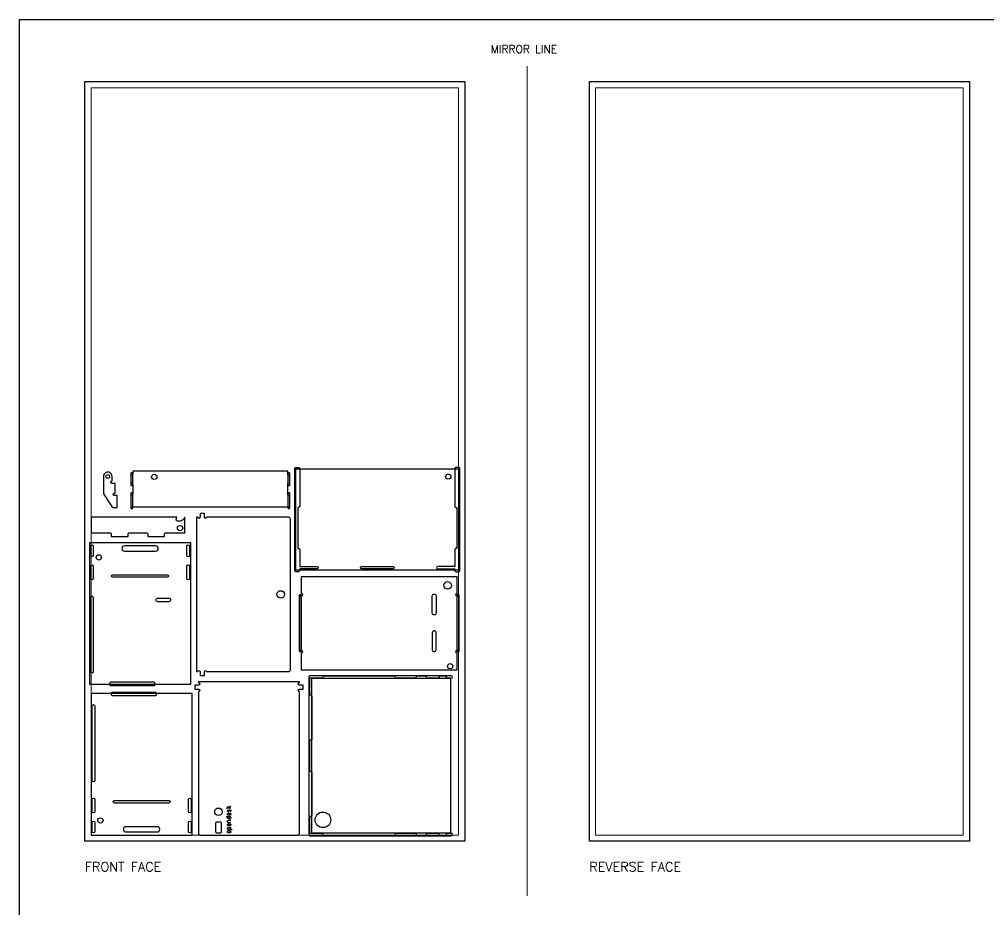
# Model space of a CAD drawing. Header units: millimetres. Extents: x -300 to 5880, y -300 to 4158.
# Drawn here: x 0 to 3112, y 1299 to 4158 of the extents above; entities that cross this region are included whole.
import ezdxf
from ezdxf.enums import TextEntityAlignment as Align

# ---------------------------------------------------------------- set-up
doc = ezdxf.new("R2010")
doc.units = ezdxf.units.MM
doc.layers.add('00-NOPRINT_TEXT', color=7, linetype='Continuous', lineweight=25)
doc.layers.add('00_NOPRINT_TOLERANCE', color=7, linetype='Continuous', lineweight=5)
for name, color, linetype, lineweight, true_color in [('BOARD_$TH-NOMINAL', 3, 'Continuous', 30, 0x00ff00), ('TOP-CUT-INSIDE_12.000MM', 3, 'Continuous', 25, 0x00ff04), ('TOP-CUT-OUTSIDE_12.000MM', 60, 'Continuous', 25, 0xa0ff00), ('TOP-HOLE-12.000MM-DIAM_12.000MM', 5, 'Continuous', 25, 0x000dff), ('TOP-HOLE-16.063MM-DIAM_12.000MM', 5, 'Continuous', 25, 0x000dff), ('TOP-HOLE-17.000MM-DIAM_12.000MM', 5, 'Continuous', 25, 0x000dff), ('TOP-POCKET-INSIDE_4.000MM', 160, 'Continuous', 25, 0x0026ff), ('TOP-POCKET-INSIDE_6.000MM', 6, 'Continuous', 25, 0xff00e0), ('TOP-POCKET-INSIDE_8.000MM', 40, 'Continuous', 25, 0xffac00)]:
    doc.layers.add(name, color=color, linetype=linetype, lineweight=lineweight, true_color=true_color)
doc.layers.add('TOP-POCKET-ONLINE-2MM', color=3, linetype='Continuous')
doc.styles.add('OD-SIMPLEX-25_89', font='simplex.shx')
doc.styles.add('OD-SIMPLEX-30_88', font='simplex.shx')
doc.styles.add('OD-SIMPLEX-30_89', font='simplex.shx')

# ---------------------------------------------------------------- blocks, each defined once
blk = doc.blocks.new('Borders Opendesk_7')
at = {"layer": '00-NOPRINT_TEXT'}
for p, q in [((0, 4158), (5880, 4158)), ((0, 0), (0, 4158))]:
    blk.add_line(p, q, dxfattribs=at)
at = {"layer": '00_NOPRINT_TOLERANCE', "ltscale": 0.379043}
blk.add_line((1630, 1343.2), (1630, 4008), dxfattribs=at)
at = {"layer": '00_NOPRINT_TOLERANCE', "ltscale": 0.379202}
for p, q in [((210, 3958), (1430, 3958)), ((210, 1518), (210, 3958)), ((1430, 3958), (1430, 1518)), ((1830, 3958), (3050, 3958)), ((1830, 1518), (1830, 3958)), ((3050, 3958), (3050, 1518)), ((1430, 1518), (210, 1518)), ((3050, 1518), (1830, 1518))]:
    blk.add_line(p, q, dxfattribs=at)
at = {"layer": '00_NOPRINT_TOLERANCE', "ltscale": 0.380876}
for p, q in [((230, 3938), (1410, 3938)), ((1850, 3938), (3030, 3938)), ((1410, 1538), (230, 1538)), ((3030, 1538), (1850, 1538))]:
    blk.add_line(p, q, dxfattribs=at)
at = {"layer": '00_NOPRINT_TOLERANCE', "ltscale": 0.380023}
for p, q in [((230, 1538), (230, 3938)), ((1410, 3938), (1410, 1538)), ((1850, 1538), (1850, 3938)), ((3030, 3938), (3030, 1538))]:
    blk.add_line(p, q, dxfattribs=at)
at = {"layer": 'BOARD_$TH-NOMINAL'}
for p, q in [((210, 3958), (1430, 3958)), ((210, 1518), (210, 3958)), ((1430, 3958), (1430, 1518)), ((1830, 3958), (3050, 3958)), ((1830, 1518), (1830, 3958)), ((3050, 3958), (3050, 1518)), ((1430, 1518), (210, 1518)), ((3050, 1518), (1830, 1518))]:
    blk.add_line(p, q, dxfattribs=at)
at = {"layer": '00-NOPRINT_TEXT', "style": 'OD-SIMPLEX-25_89'}
blk.add_text('MIRROR LINE', height=25, dxfattribs=at).set_placement((1513.3, 4049.9))
at = {"layer": '00-NOPRINT_TEXT', "color": 7}
for s, style, p in [('FRONT FACE', 'OD-SIMPLEX-30_89', (210, 1451.3)), ('REVERSE FACE', 'OD-SIMPLEX-30_88', (1830, 1451.3))]:
    blk.add_text(s, height=30, dxfattribs=dict(at, style=style)).set_placement(p, align=Align.TOP_LEFT)

msp = doc.modelspace()

# ---------------------------------------------------------------- linework, layer by layer
at = {"layer": 'TOP-CUT-INSIDE_12.000MM'}
for points in [[(437.5, 2467), (337.5, 2467, 1), (337.5, 2450), (437.5, 2450, 1)], [(1337.6, 2251, -1), (1325.6, 2251), (1325.6, 2306, -1), (1337.6, 2306)], [(1337.6, 2133), (1337.6, 2188, 1), (1325.6, 2188), (1325.6, 2133, 1)], [(442.5, 1548, 1), (442.5, 1565), (342.5, 1565, 1), (342.5, 1548)], [(645, 1580), (634, 1580, 0.414214), (630, 1576), (630, 1549, 0.414214), (634, 1545), (645, 1545, 0.414214), (649, 1549), (649, 1576, 0.414214)]]:
    msp.add_lwpolyline(points, format="xyb", close=True, dxfattribs=at)
for centre, radius in [((1375, 2340), 12), ((839, 2311), 12), ((639, 1613), 12), ((974.5, 1587), 25)]:
    msp.add_circle(centre, radius, dxfattribs=at)
at = {"layer": 'TOP-CUT-OUTSIDE_12.000MM'}
for points in [[(888, 2389), (888, 2714), (1410, 2714), (1410, 2389)], [(225, 2477), (225, 2022.5), (550, 2022.5), (550, 2477)], [(555, 1992.5), (230, 1992.5), (230, 1538), (555, 1538)]]:
    msp.add_lwpolyline(points, close=True, dxfattribs=at)
for points in [[(304.7, 2628.4, -0.982426), (304.9, 2636.4), (307.9, 2636.4), (307.9, 2667.6), (297.6, 2667.6, -1), (297.6, 2675.6), (297.6, 2690, 1.000707), (270, 2690.1), (270, 2634.1), (299.4, 2590.4), (313.9, 2590.4), (313.9, 2628.4)], [(358, 2628.5), (358, 2592), (868, 2592), (868, 2628.5), (866, 2628.5, -0.414214), (862, 2632.5), (862, 2665.5, -0.414214), (866, 2669.5), (868, 2669.5), (868, 2692.5), (866, 2692.5, -0.414214), (862, 2696.5), (862, 2707), (364, 2707), (364, 2696.5, -0.414214), (360, 2692.5), (358, 2692.5), (358, 2669.5), (360, 2669.5, -0.414214), (364, 2665.5), (364, 2632.5, -0.414214), (360, 2628.5)], [(412.1, 2505), (412.1, 2497), (466.3, 2497), (466.3, 2505, -0.414214), (470.3, 2509), (531, 2509), (531, 2558.9, -0.444295), (505.1, 2547.7, -0.389346), (503.5, 2551.4), (505.4, 2559), (230, 2559), (230, 2509), (290.7, 2509, -0.414214), (294.7, 2505), (294.7, 2497), (348.9, 2497), (348.9, 2505, -0.414214), (352.9, 2509), (408.1, 2509, -0.414214)], [(601, 2062, 1), (593, 2062), (593, 2050), (581, 2050), (581, 2062, 1), (573, 2062), (570, 2062), (570, 2560), (573, 2560, 1), (581, 2560), (581, 2572), (593, 2572), (593, 2560, 1), (601, 2560), (863, 2560, -0.414214), (869, 2554), (869, 2068, -0.414214), (863, 2062)], [(906, 2131), (900, 2131), (900, 2306), (906, 2306, 1), (906, 2314), (906, 2369), (1404, 2369), (1404, 2314, 1), (1404, 2306), (1410, 2306), (1410, 2131), (1404, 2131, 1), (1404, 2123), (1404, 2068), (906, 2068), (906, 2123, 1)], [(581, 1538), (893, 1538, 0.414214), (899, 1544), (899, 1999.1, -1), (899, 2007.1), (911, 2007.1), (911, 2019.1), (899, 2019.1, -1), (899, 2027.1), (899, 2030), (575, 2030), (575, 2027.1, -1), (575, 2019.1), (563, 2019.1), (563, 2007.1), (575, 2007.1, -1), (575, 1999.1), (575, 1544, 0.414214)], [(1207, 2046), (1207, 2048), (974, 2048), (974, 2046, -0.414214), (970, 2042), (931, 2042), (931, 1988), (935, 1988, -0.414214), (939, 1984), (939, 1847, -0.414214), (935, 1843), (931, 1843), (931, 1743), (935, 1743, -0.414214), (939, 1739), (939, 1602, -0.414214), (935, 1598), (931, 1598), (931, 1544), (970, 1544, -0.414214), (974, 1540), (974, 1538), (1207, 1538), (1207, 1540, -0.414214), (1211, 1544), (1270, 1544, -0.414214), (1274, 1540), (1274, 1538), (1307, 1538), (1307, 1540, -0.414214), (1311, 1544), (1344, 1544, -0.414214), (1348, 1540), (1348, 1538), (1371, 1538), (1371, 1540, -0.414214), (1375, 1544), (1385.5, 1544), (1385.5, 2042), (1375, 2042, -0.414214), (1371, 2046), (1371, 2048), (1348, 2048), (1348, 2046, -0.414214), (1344, 2042), (1311, 2042, -0.414214), (1307, 2046), (1307, 2048), (1274, 2048), (1274, 2046, -0.414214), (1270, 2042), (1211, 2042, -0.414214)]]:
    msp.add_lwpolyline(points, format="xyb", close=True, dxfattribs=at)
at = {"layer": 'TOP-HOLE-12.000MM-DIAM_12.000MM'}
msp.add_circle((283.8, 2690.1), 6, dxfattribs=at)
at = {"layer": 'TOP-HOLE-16.063MM-DIAM_12.000MM'}
msp.add_circle((1383.1, 2080.5), 8.39, dxfattribs=at)
at = {"layer": 'TOP-HOLE-17.000MM-DIAM_12.000MM'}
for centre in [(433, 2688.5), (516, 2524), (255, 2430), (260, 1585)]:
    msp.add_circle(centre, 8.5, dxfattribs=at)
at = {"layer": 'TOP-POCKET-INSIDE_4.000MM'}
for points in [[(362, 2701.5), (360, 2701.5, 0.414214), (358, 2699.5), (358, 2662.5, 0.414214), (360, 2660.5), (362, 2660.5, 0.414214), (364, 2662.5), (364, 2699.5, 0.414214)], [(864, 2701.5, 0.414214), (862, 2699.5), (862, 2662.5, 0.414214), (864, 2660.5), (866, 2660.5, 0.414214), (868, 2662.5), (868, 2699.5, 0.414214), (866, 2701.5)], [(358, 2635.5), (358, 2589, 0.414214), (360, 2587), (362, 2587, 0.414214), (364, 2589), (364, 2635.5, 0.414214), (362, 2637.5), (360, 2637.5, 0.414214)], [(864, 2637.5, 0.414214), (862, 2635.5), (862, 2589, 0.414214), (864, 2587), (866, 2587, 0.414214), (868, 2589), (868, 2635.5, 0.414214), (866, 2637.5)], [(906, 2130.5), (906, 2306.5, 1), (898, 2306.5), (898, 2130.5, 1)], [(1412, 2130.5), (1412, 2306.5, 1), (1404, 2306.5), (1404, 2130.5, 1)], [(933, 2050, 0.414214), (929, 2046), (929, 1540, 0.414214), (933, 1536), (1386.5, 1536, 1), (1386.5, 1544), (939, 1544), (939, 2042), (1386.5, 2042, 1), (1386.5, 2050)]]:
    msp.add_lwpolyline(points, format="xyb", close=True, dxfattribs=at)
at = {"layer": 'TOP-POCKET-INSIDE_6.000MM'}
for points in [[(229, 2466, -1), (237, 2466), (237, 2436, -1), (229, 2436)], [(538, 2466, -1), (546, 2466), (546, 2436, -1), (538, 2436)], [(237, 2362, -1), (229, 2362), (229, 2402, -1), (237, 2402)], [(546, 2362, -1), (538, 2362), (538, 2402, -1), (546, 2402)], [(300, 2374), (475, 2374, -1), (475, 2366), (300, 2366, -1)], [(229, 2302, -1), (237, 2302), (237, 2062, -1), (229, 2062)], [(434, 2019.5, -0.414214), (432, 2017.5), (293, 2017.5, -0.414214), (291, 2019.5), (291, 2026.5, -0.414214), (295, 2030.5), (430, 2030.5, -0.414214), (434, 2026.5)], [(296, 1993.5, -0.414214), (300, 1997.5), (435, 1997.5, -0.414214), (439, 1993.5), (439, 1989, -0.414214), (435, 1985), (300, 1985, -0.414214), (296, 1989)], [(242, 1953), (242, 1713, -1), (234, 1713), (234, 1953, -1)], [(242, 1613, -1), (234, 1613), (234, 1653, -1), (242, 1653)], [(551, 1613, -1), (543, 1613), (543, 1653, -1), (551, 1653)], [(305, 1641, -1), (305, 1649), (480, 1649, -1), (480, 1641)], [(234, 1549), (234, 1579, -1), (242, 1579), (242, 1549, -1)], [(551, 1549, -1), (543, 1549), (543, 1579, -1), (551, 1579)]]:
    msp.add_lwpolyline(points, format="xyb", close=True, dxfattribs=at)
msp.add_lwpolyline([(445, 2299.5), (480, 2299.5, -1), (480, 2287.5), (445, 2287.5, -1), (445, 2299.5)], format="xyb", dxfattribs=at)
at = {"layer": 'TOP-POCKET-INSIDE_8.000MM'}
for points in [[(955, 2393), (900, 2393), (900, 2388, -0.414214), (896, 2384), (888, 2384, -0.414214), (884, 2388), (884, 2715, -0.414214), (888, 2719), (896, 2719, -0.414214), (900, 2715), (900, 2594.6, -0.414214), (896, 2590.6), (894, 2590.6), (894, 2458.6), (896, 2458.6, -0.414214), (900, 2454.6), (900, 2401), (955, 2401, -1)], [(1402, 2719, 0.414214), (1398, 2715), (1398, 2594.6, 0.414214), (1402, 2590.6), (1404, 2590.6), (1404, 2458.6), (1402, 2458.6, 0.414214), (1398, 2454.6), (1398, 2401), (1343, 2401, 1), (1343, 2393), (1398, 2393), (1398, 2388, 0.414214), (1402, 2384), (1410, 2384, 0.414214), (1414, 2388), (1414, 2715, 0.414214), (1410, 2719)], [(1099, 2401), (1199, 2401, -1), (1199, 2393), (1099, 2393, -1)]]:
    msp.add_lwpolyline(points, format="xyb", close=True, dxfattribs=at)
msp.add_circle((1377, 2689.5), 8.39, dxfattribs=at)
at = {"layer": 'TOP-POCKET-ONLINE-2MM'}
for p, q in [((678.4, 1624.2), (663.5, 1624.2)), ((675.1, 1624.2), (668.5, 1630.9)), ((678.4, 1630.9), (672.2, 1627.1)), ((678.3, 1596.9), (663.5, 1596.9)), ((668.4, 1578.8), (678.5, 1578.8)), ((668.6, 1556.2), (683.3, 1556.2))]:
    msp.add_line(p, q, dxfattribs=at)
msp.add_lwpolyline([(669.3, 1618.8, 0.249184), (668.7, 1614.3, 0.476722), (671.5, 1613.2, 0.155568), (672.5, 1614.3, 0.020241), (673.1, 1616.3, -0.016507), (673.5, 1617.9, -0.080951), (674, 1618.9, -0.43378), (677.3, 1618.8, -0.298926), (678, 1614, -0.109528), (676.6, 1612.4)], format="xyb", dxfattribs=at)
for points in [[(676.3, 1608), (676.4, 1608), (676.4, 1608), (676.5, 1608), (676.6, 1607.9), (676.6, 1607.9), (676.7, 1607.9), (676.7, 1607.9), (676.8, 1607.8), (676.8, 1607.8), (676.9, 1607.8), (676.9, 1607.7), (677, 1607.7), (677, 1607.7), (677.1, 1607.6), (677.1, 1607.6), (677.2, 1607.5), (677.2, 1607.5), (677.3, 1607.5), (677.3, 1607.4), (677.4, 1607.4), (677.4, 1607.3), (677.5, 1607.3), (677.5, 1607.2), (677.6, 1607.2), (677.6, 1607.1), (677.7, 1607.1), (677.7, 1607), (677.7, 1607), (677.8, 1606.9), (677.8, 1606.9), (677.8, 1606.8), (677.9, 1606.8), (677.9, 1606.7), (678, 1606.7), (678, 1606.6), (678, 1606.5), (678, 1606.5), (678.1, 1606.4), (678.1, 1606.4), (678.1, 1606.3), (678.2, 1606.2), (678.2, 1606.2), (678.2, 1606.1), (678.2, 1606.1), (678.2, 1606), (678.3, 1605.9), (678.3, 1605.9), (678.3, 1605.8), (678.3, 1605.8), (678.3, 1605.7), (678.3, 1605.6), (678.4, 1605.6), (678.4, 1605.5), (678.4, 1605.3), (678.4, 1605.2), (678.4, 1605.1), (678.4, 1605), (678.4, 1604.9), (678.4, 1604.8), (678.4, 1604.7), (678.4, 1604.6), (678.4, 1604.6), (678.4, 1604.5), (678.4, 1604.4), (678.4, 1604.3), (678.4, 1604.3), (678.4, 1604.2), (678.4, 1604.1), (678.3, 1604), (678.3, 1603.9), (678.3, 1603.9), (678.3, 1603.8), (678.2, 1603.7), (678.2, 1603.6), (678.2, 1603.6), (678.2, 1603.5), (678.1, 1603.4), (678.1, 1603.3), (678, 1603.3), (678, 1603.2), (678, 1603.1), (677.9, 1603), (677.9, 1603), (677.8, 1602.9), (677.8, 1602.8), (677.7, 1602.8), (677.7, 1602.7), (677.6, 1602.6), (677.6, 1602.6), (677.5, 1602.5), (677.5, 1602.4), (677.4, 1602.4), (677.3, 1602.3), (677.3, 1602.3), (677.2, 1602.2), (677.1, 1602.2), (677.1, 1602.1), (677, 1602.1), (676.9, 1602), (676.9, 1602), (676.8, 1601.9), (676.7, 1601.9), (676.7, 1601.8), (676.6, 1601.8), (676.5, 1601.8), (676.5, 1601.7), (676.4, 1601.7), (676.3, 1601.7), (676.2, 1601.7), (676.2, 1601.6), (676.1, 1601.6), (676, 1601.6), (675.9, 1601.6), (675.9, 1601.6), (675.8, 1601.6), (675.7, 1601.5), (675.7, 1601.5), (675.6, 1601.5), (675.5, 1601.5), (675.4, 1601.5), (675.4, 1601.5), (675.3, 1601.5), (671.6, 1601.5), (671.5, 1601.5), (671.4, 1601.5), (671.4, 1601.5), (671.3, 1601.5), (671.2, 1601.5), (671.2, 1601.5), (671.1, 1601.6), (671, 1601.6), (670.9, 1601.6), (670.9, 1601.6), (670.8, 1601.6), (670.7, 1601.6), (670.6, 1601.7), (670.6, 1601.7), (670.5, 1601.7), (670.4, 1601.7), (670.4, 1601.8), (670.3, 1601.8), (670.2, 1601.8), (670.1, 1601.9), (670.1, 1601.9), (670, 1602), (669.9, 1602), (669.9, 1602.1), (669.8, 1602.1), (669.7, 1602.2), (669.7, 1602.2), (669.6, 1602.3), (669.5, 1602.3), (669.5, 1602.4), (669.4, 1602.4), (669.4, 1602.5), (669.3, 1602.6), (669.3, 1602.6), (669.2, 1602.7), (669.2, 1602.8), (669.1, 1602.8), (669.1, 1602.9), (669, 1603), (669, 1603), (668.9, 1603.1), (668.9, 1603.2), (668.8, 1603.3), (668.8, 1603.3), (668.8, 1603.4), (668.7, 1603.5), (668.7, 1603.6), (668.7, 1603.6), (668.6, 1603.7), (668.6, 1603.8), (668.6, 1603.9), (668.6, 1603.9), (668.6, 1604), (668.5, 1604.1), (668.5, 1604.2), (668.5, 1604.3), (668.5, 1604.3), (668.5, 1604.4), (668.5, 1604.5), (668.5, 1604.6), (668.5, 1604.6), (668.5, 1604.7), (668.5, 1604.8), (668.5, 1604.9), (668.5, 1604.9), (668.5, 1605), (668.5, 1605.1), (668.5, 1605.2), (668.5, 1605.2), (668.5, 1605.3), (668.5, 1605.4), (668.5, 1605.5), (668.5, 1605.6), (668.5, 1605.6), (668.6, 1605.7), (668.6, 1605.8), (668.6, 1605.9), (668.6, 1605.9), (668.6, 1606), (668.7, 1606.1), (668.7, 1606.2), (668.7, 1606.3), (668.8, 1606.3), (668.8, 1606.4), (668.8, 1606.5), (668.9, 1606.6), (668.9, 1606.6), (669, 1606.7), (669, 1606.8), (669.1, 1606.8), (669.1, 1606.9), (669.2, 1607), (669.2, 1607), (669.3, 1607.1), (669.3, 1607.2), (669.4, 1607.2), (669.4, 1607.3), (669.5, 1607.4), (669.5, 1607.4), (669.6, 1607.5), (669.7, 1607.5), (669.7, 1607.6), (669.8, 1607.6), (669.9, 1607.7), (669.9, 1607.7), (670, 1607.8), (670.1, 1607.8), (670.1, 1607.8), (670.2, 1607.9), (670.3, 1607.9), (670.4, 1608), (670.4, 1608), (670.5, 1608), (670.6, 1608), (670.6, 1608.1), (670.7, 1608.1), (670.8, 1608.1), (670.9, 1608.1), (670.9, 1608.1), (671, 1608.2), (671.1, 1608.2), (671.2, 1608.2), (671.2, 1608.2), (671.3, 1608.2), (671.4, 1608.2), (671.4, 1608.2), (671.5, 1608.2), (671.6, 1608.2), (673.4, 1608.2), (673.4, 1601.6)], [(671.6, 1578.8), (671.5, 1578.8), (671.4, 1578.8), (671.4, 1578.8), (671.3, 1578.9), (671.2, 1578.9), (671.2, 1578.9), (671.1, 1578.9), (671, 1578.9), (670.9, 1578.9), (670.9, 1578.9), (670.8, 1578.9), (670.7, 1579), (670.6, 1579), (670.6, 1579), (670.5, 1579), (670.4, 1579.1), (670.4, 1579.1), (670.3, 1579.1), (670.2, 1579.2), (670.1, 1579.2), (670.1, 1579.3), (670, 1579.3), (669.9, 1579.3), (669.9, 1579.4), (669.8, 1579.4), (669.7, 1579.5), (669.7, 1579.5), (669.6, 1579.6), (669.5, 1579.6), (669.5, 1579.7), (669.4, 1579.8), (669.4, 1579.8), (669.3, 1579.9), (669.3, 1579.9), (669.2, 1580), (669.2, 1580.1), (669.1, 1580.1), (669.1, 1580.2), (669, 1580.3), (669, 1580.4), (668.9, 1580.4), (668.9, 1580.5), (668.8, 1580.6), (668.8, 1580.7), (668.8, 1580.7), (668.7, 1580.8), (668.7, 1580.9), (668.7, 1581), (668.6, 1581), (668.6, 1581.1), (668.6, 1581.2), (668.6, 1581.3), (668.6, 1581.3), (668.5, 1581.4), (668.5, 1581.5), (668.5, 1581.6), (668.5, 1581.7), (668.5, 1581.7), (668.5, 1581.8), (668.5, 1581.9), (668.5, 1582), (668.5, 1582), (668.5, 1582.1), (668.5, 1582.2), (668.5, 1582.3), (668.5, 1582.3), (668.5, 1582.4), (668.5, 1582.5), (668.5, 1582.6), (668.5, 1582.6), (668.5, 1582.7), (668.5, 1582.8), (668.5, 1582.9), (668.5, 1583), (668.6, 1583), (668.6, 1583.1), (668.6, 1583.2), (668.6, 1583.3), (668.6, 1583.3), (668.7, 1583.4), (668.7, 1583.5), (668.7, 1583.6), (668.8, 1583.7), (668.8, 1583.7), (668.8, 1583.8), (668.9, 1583.9), (668.9, 1584), (669, 1584), (669, 1584.1), (669.1, 1584.2), (669.1, 1584.2), (669.2, 1584.3), (669.2, 1584.4), (669.3, 1584.4), (669.3, 1584.5), (669.4, 1584.6), (669.4, 1584.6), (669.5, 1584.7), (669.5, 1584.7), (669.6, 1584.8), (669.7, 1584.8), (669.7, 1584.9), (669.8, 1585), (669.9, 1585), (669.9, 1585), (670, 1585.1), (670.1, 1585.1), (670.1, 1585.2), (670.2, 1585.2), (670.3, 1585.2), (670.4, 1585.3), (670.4, 1585.3), (670.5, 1585.3), (670.6, 1585.4), (670.6, 1585.4), (670.7, 1585.4), (670.8, 1585.4), (670.9, 1585.5), (670.9, 1585.5), (671, 1585.5), (671.1, 1585.5), (671.2, 1585.5), (671.2, 1585.5), (671.3, 1585.5), (671.4, 1585.5), (671.4, 1585.5), (671.5, 1585.5), (671.6, 1585.5), (678.5, 1585.5)], [(676.3, 1574), (676.4, 1574), (676.4, 1574), (676.5, 1574), (676.6, 1574), (676.6, 1573.9), (676.7, 1573.9), (676.7, 1573.9), (676.8, 1573.8), (676.8, 1573.8), (676.9, 1573.8), (676.9, 1573.7), (677, 1573.7), (677, 1573.7), (677.1, 1573.6), (677.1, 1573.6), (677.2, 1573.6), (677.2, 1573.5), (677.3, 1573.5), (677.3, 1573.4), (677.4, 1573.4), (677.4, 1573.3), (677.5, 1573.3), (677.5, 1573.2), (677.6, 1573.2), (677.6, 1573.1), (677.7, 1573.1), (677.7, 1573), (677.7, 1573), (677.8, 1572.9), (677.8, 1572.9), (677.8, 1572.8), (677.9, 1572.8), (677.9, 1572.7), (678, 1572.7), (678, 1572.6), (678, 1572.6), (678, 1572.5), (678.1, 1572.4), (678.1, 1572.4), (678.1, 1572.3), (678.2, 1572.3), (678.2, 1572.2), (678.2, 1572.1), (678.2, 1572.1), (678.2, 1572), (678.3, 1572), (678.3, 1571.9), (678.3, 1571.8), (678.3, 1571.8), (678.3, 1571.7), (678.3, 1571.7), (678.4, 1571.6), (678.4, 1571.5), (678.4, 1571.4), (678.4, 1571.2), (678.4, 1571.1), (678.4, 1571), (678.4, 1570.9), (678.4, 1570.8), (678.4, 1570.7), (678.4, 1570.7), (678.4, 1570.6), (678.4, 1570.5), (678.4, 1570.4), (678.4, 1570.3), (678.4, 1570.3), (678.4, 1570.2), (678.4, 1570.1), (678.3, 1570), (678.3, 1570), (678.3, 1569.9), (678.3, 1569.8), (678.2, 1569.7), (678.2, 1569.6), (678.2, 1569.6), (678.2, 1569.5), (678.1, 1569.4), (678.1, 1569.3), (678, 1569.3), (678, 1569.2), (678, 1569.1), (677.9, 1569), (677.9, 1569), (677.8, 1568.9), (677.8, 1568.8), (677.7, 1568.8), (677.7, 1568.7), (677.6, 1568.6), (677.6, 1568.6), (677.5, 1568.5), (677.5, 1568.4), (677.4, 1568.4), (677.3, 1568.3), (677.3, 1568.3), (677.2, 1568.2), (677.1, 1568.2), (677.1, 1568.1), (677, 1568.1), (676.9, 1568), (676.9, 1568), (676.8, 1567.9), (676.7, 1567.9), (676.7, 1567.9), (676.6, 1567.8), (676.5, 1567.8), (676.5, 1567.8), (676.4, 1567.7), (676.3, 1567.7), (676.2, 1567.7), (676.2, 1567.7), (676.1, 1567.6), (676, 1567.6), (675.9, 1567.6), (675.9, 1567.6), (675.8, 1567.6), (675.7, 1567.6), (675.7, 1567.5), (675.6, 1567.5), (675.5, 1567.5), (675.4, 1567.5), (675.4, 1567.5), (675.3, 1567.5), (671.6, 1567.5), (671.5, 1567.5), (671.4, 1567.5), (671.4, 1567.5), (671.3, 1567.5), (671.2, 1567.5), (671.2, 1567.6), (671.1, 1567.6), (671, 1567.6), (670.9, 1567.6), (670.9, 1567.6), (670.8, 1567.6), (670.7, 1567.7), (670.6, 1567.7), (670.6, 1567.7), (670.5, 1567.7), (670.4, 1567.8), (670.4, 1567.8), (670.3, 1567.8), (670.2, 1567.9), (670.1, 1567.9), (670.1, 1567.9), (670, 1568), (669.9, 1568), (669.9, 1568.1), (669.8, 1568.1), (669.7, 1568.2), (669.7, 1568.2), (669.6, 1568.3), (669.5, 1568.3), (669.5, 1568.4), (669.4, 1568.4), (669.4, 1568.5), (669.3, 1568.6), (669.3, 1568.6), (669.2, 1568.7), (669.2, 1568.8), (669.1, 1568.8), (669.1, 1568.9), (669, 1569), (669, 1569), (668.9, 1569.1), (668.9, 1569.2), (668.8, 1569.3), (668.8, 1569.3), (668.8, 1569.4), (668.7, 1569.5), (668.7, 1569.6), (668.7, 1569.6), (668.6, 1569.7), (668.6, 1569.8), (668.6, 1569.9), (668.6, 1570), (668.6, 1570), (668.5, 1570.1), (668.5, 1570.2), (668.5, 1570.3), (668.5, 1570.3), (668.5, 1570.4), (668.5, 1570.5), (668.5, 1570.6), (668.5, 1570.7), (668.5, 1570.7), (668.5, 1570.8), (668.5, 1570.9), (668.5, 1571), (668.5, 1571), (668.5, 1571.1), (668.5, 1571.2), (668.5, 1571.3), (668.5, 1571.3), (668.5, 1571.4), (668.5, 1571.5), (668.5, 1571.6), (668.5, 1571.6), (668.6, 1571.7), (668.6, 1571.8), (668.6, 1571.9), (668.6, 1572), (668.6, 1572), (668.7, 1572.1), (668.7, 1572.2), (668.7, 1572.3), (668.8, 1572.3), (668.8, 1572.4), (668.8, 1572.5), (668.9, 1572.6), (668.9, 1572.6), (669, 1572.7), (669, 1572.8), (669.1, 1572.9), (669.1, 1572.9), (669.2, 1573), (669.2, 1573.1), (669.3, 1573.1), (669.3, 1573.2), (669.4, 1573.3), (669.4, 1573.3), (669.5, 1573.4), (669.5, 1573.4), (669.6, 1573.5), (669.7, 1573.5), (669.7, 1573.6), (669.8, 1573.6), (669.9, 1573.7), (669.9, 1573.7), (670, 1573.8), (670.1, 1573.8), (670.1, 1573.9), (670.2, 1573.9), (670.3, 1573.9), (670.4, 1574), (670.4, 1574), (670.5, 1574), (670.6, 1574.1), (670.6, 1574.1), (670.7, 1574.1), (670.8, 1574.1), (670.9, 1574.1), (670.9, 1574.2), (671, 1574.2), (671.1, 1574.2), (671.2, 1574.2), (671.2, 1574.2), (671.3, 1574.2), (671.4, 1574.2), (671.4, 1574.2), (671.5, 1574.2), (671.6, 1574.2), (673.4, 1574.2), (673.4, 1567.6)]]:
    msp.add_lwpolyline(points, dxfattribs=at)
for points in [[(671.6, 1590.2), (671.5, 1590.2), (671.4, 1590.2), (671.4, 1590.2), (671.3, 1590.2), (671.2, 1590.2), (671.2, 1590.2), (671.1, 1590.2), (671, 1590.2), (670.9, 1590.3), (670.9, 1590.3), (670.8, 1590.3), (670.7, 1590.3), (670.6, 1590.3), (670.6, 1590.4), (670.5, 1590.4), (670.4, 1590.4), (670.4, 1590.4), (670.3, 1590.5), (670.2, 1590.5), (670.1, 1590.6), (670.1, 1590.6), (670, 1590.6), (669.9, 1590.7), (669.9, 1590.7), (669.8, 1590.8), (669.7, 1590.8), (669.7, 1590.9), (669.6, 1590.9), (669.5, 1591), (669.5, 1591), (669.4, 1591.1), (669.4, 1591.2), (669.3, 1591.2), (669.3, 1591.3), (669.2, 1591.4), (669.2, 1591.4), (669.1, 1591.5), (669.1, 1591.6), (669, 1591.6), (669, 1591.7), (668.9, 1591.8), (668.9, 1591.8), (668.8, 1591.9), (668.8, 1592), (668.8, 1592.1), (668.7, 1592.1), (668.7, 1592.2), (668.7, 1592.3), (668.6, 1592.4), (668.6, 1592.5), (668.6, 1592.5), (668.6, 1592.6), (668.6, 1592.7), (668.5, 1592.8), (668.5, 1592.8), (668.5, 1592.9), (668.5, 1593), (668.5, 1593.1), (668.5, 1593.2), (668.5, 1593.2), (668.5, 1593.3), (668.5, 1593.4), (668.5, 1593.5), (668.5, 1593.5), (668.5, 1593.6), (668.5, 1593.7), (668.5, 1593.8), (668.5, 1593.8), (668.5, 1593.9), (668.5, 1594), (668.5, 1594.1), (668.5, 1594.1), (668.5, 1594.2), (668.5, 1594.3), (668.6, 1594.4), (668.6, 1594.5), (668.6, 1594.5), (668.6, 1594.6), (668.6, 1594.7), (668.7, 1594.8), (668.7, 1594.8), (668.7, 1594.9), (668.8, 1595), (668.8, 1595.1), (668.8, 1595.1), (668.9, 1595.2), (668.9, 1595.3), (669, 1595.4), (669, 1595.4), (669.1, 1595.5), (669.1, 1595.6), (669.2, 1595.6), (669.2, 1595.7), (669.3, 1595.8), (669.3, 1595.8), (669.4, 1595.9), (669.4, 1596), (669.5, 1596), (669.5, 1596.1), (669.6, 1596.1), (669.7, 1596.2), (669.7, 1596.2), (669.8, 1596.3), (669.9, 1596.3), (669.9, 1596.4), (670, 1596.4), (670.1, 1596.5), (670.1, 1596.5), (670.2, 1596.6), (670.3, 1596.6), (670.4, 1596.6), (670.4, 1596.7), (670.5, 1596.7), (670.6, 1596.7), (670.6, 1596.7), (670.7, 1596.8), (670.8, 1596.8), (670.9, 1596.8), (670.9, 1596.8), (671, 1596.8), (671.1, 1596.8), (671.2, 1596.9), (671.2, 1596.9), (671.3, 1596.9), (671.4, 1596.9), (671.4, 1596.9), (671.5, 1596.9), (671.6, 1596.9), (675.3, 1596.9), (675.3, 1596.9), (675.4, 1596.9), (675.5, 1596.9), (675.5, 1596.9), (675.6, 1596.9), (675.7, 1596.9), (675.8, 1596.8), (675.8, 1596.8), (675.9, 1596.8), (676, 1596.8), (676, 1596.8), (676.1, 1596.8), (676.2, 1596.7), (676.3, 1596.7), (676.3, 1596.7), (676.4, 1596.7), (676.5, 1596.6), (676.6, 1596.6), (676.6, 1596.6), (676.7, 1596.5), (676.8, 1596.5), (676.8, 1596.4), (676.9, 1596.4), (677, 1596.3), (677, 1596.3), (677.1, 1596.2), (677.2, 1596.2), (677.2, 1596.1), (677.3, 1596.1), (677.4, 1596), (677.4, 1596), (677.5, 1595.9), (677.5, 1595.8), (677.6, 1595.8), (677.6, 1595.7), (677.7, 1595.6), (677.7, 1595.6), (677.8, 1595.5), (677.8, 1595.4), (677.9, 1595.4), (677.9, 1595.3), (678, 1595.2), (678, 1595.1), (678, 1595.1), (678.1, 1595), (678.1, 1594.9), (678.1, 1594.8), (678.2, 1594.8), (678.2, 1594.7), (678.2, 1594.6), (678.2, 1594.5), (678.3, 1594.5), (678.3, 1594.4), (678.3, 1594.3), (678.3, 1594.2), (678.3, 1594.1), (678.4, 1594.1), (678.4, 1594), (678.4, 1593.9), (678.4, 1593.8), (678.4, 1593.8), (678.4, 1593.7), (678.4, 1593.6), (678.4, 1593.5), (678.4, 1593.5), (678.4, 1593.4), (678.4, 1593.3), (678.4, 1593.2), (678.4, 1593.2), (678.4, 1593.1), (678.4, 1593), (678.3, 1592.9), (678.3, 1592.8), (678.3, 1592.8), (678.3, 1592.7), (678.3, 1592.6), (678.2, 1592.5), (678.2, 1592.5), (678.2, 1592.4), (678.2, 1592.3), (678.1, 1592.2), (678.1, 1592.1), (678.1, 1592.1), (678, 1592), (678, 1591.9), (678, 1591.8), (677.9, 1591.8), (677.9, 1591.7), (677.8, 1591.6), (677.8, 1591.6), (677.7, 1591.5), (677.7, 1591.4), (677.6, 1591.4), (677.6, 1591.3), (677.5, 1591.2), (677.5, 1591.2), (677.4, 1591.1), (677.4, 1591), (677.3, 1591), (677.2, 1590.9), (677.2, 1590.9), (677.1, 1590.8), (677, 1590.8), (677, 1590.7), (676.9, 1590.7), (676.8, 1590.6), (676.8, 1590.6), (676.7, 1590.6), (676.6, 1590.5), (676.6, 1590.5), (676.5, 1590.4), (676.4, 1590.4), (676.3, 1590.4), (676.3, 1590.4), (676.2, 1590.3), (676.1, 1590.3), (676, 1590.3), (676, 1590.3), (675.9, 1590.3), (675.8, 1590.2), (675.8, 1590.2), (675.7, 1590.2), (675.6, 1590.2), (675.5, 1590.2), (675.5, 1590.2), (675.4, 1590.2), (675.3, 1590.2), (675.3, 1590.2)], [(675.3, 1562.9), (675.3, 1562.9), (675.4, 1562.9), (675.5, 1562.9), (675.5, 1562.9), (675.6, 1562.9), (675.7, 1562.9), (675.8, 1562.9), (675.8, 1562.8), (675.9, 1562.8), (676, 1562.8), (676, 1562.8), (676.1, 1562.8), (676.2, 1562.8), (676.3, 1562.7), (676.3, 1562.7), (676.4, 1562.7), (676.5, 1562.6), (676.6, 1562.6), (676.6, 1562.6), (676.7, 1562.5), (676.8, 1562.5), (676.8, 1562.4), (676.9, 1562.4), (677, 1562.4), (677, 1562.3), (677.1, 1562.3), (677.2, 1562.2), (677.2, 1562.2), (677.3, 1562.1), (677.4, 1562), (677.4, 1562), (677.5, 1561.9), (677.5, 1561.9), (677.6, 1561.8), (677.6, 1561.7), (677.7, 1561.7), (677.7, 1561.6), (677.8, 1561.5), (677.8, 1561.5), (677.9, 1561.4), (677.9, 1561.3), (678, 1561.2), (678, 1561.2), (678, 1561.1), (678.1, 1561), (678.1, 1560.9), (678.1, 1560.9), (678.2, 1560.8), (678.2, 1560.7), (678.2, 1560.6), (678.2, 1560.6), (678.3, 1560.5), (678.3, 1560.4), (678.3, 1560.3), (678.3, 1560.2), (678.3, 1560.2), (678.4, 1560.1), (678.4, 1560), (678.4, 1559.9), (678.4, 1559.9), (678.4, 1559.8), (678.4, 1559.7), (678.4, 1559.6), (678.4, 1559.5), (678.4, 1559.5), (678.4, 1559.4), (678.4, 1559.3), (678.4, 1559.2), (678.4, 1559.2), (678.4, 1559.1), (678.4, 1559), (678.3, 1558.9), (678.3, 1558.9), (678.3, 1558.8), (678.3, 1558.7), (678.3, 1558.6), (678.2, 1558.5), (678.2, 1558.5), (678.2, 1558.4), (678.2, 1558.3), (678.1, 1558.2), (678.1, 1558.2), (678.1, 1558.1), (678, 1558), (678, 1557.9), (678, 1557.9), (677.9, 1557.8), (677.9, 1557.7), (677.8, 1557.6), (677.8, 1557.6), (677.7, 1557.5), (677.7, 1557.4), (677.6, 1557.4), (677.6, 1557.3), (677.5, 1557.2), (677.5, 1557.2), (677.4, 1557.1), (677.4, 1557.1), (677.3, 1557), (677.2, 1556.9), (677.2, 1556.9), (677.1, 1556.8), (677, 1556.8), (677, 1556.7), (676.9, 1556.7), (676.8, 1556.7), (676.8, 1556.6), (676.7, 1556.6), (676.6, 1556.5), (676.6, 1556.5), (676.5, 1556.5), (676.4, 1556.4), (676.3, 1556.4), (676.3, 1556.4), (676.2, 1556.3), (676.1, 1556.3), (676, 1556.3), (676, 1556.3), (675.9, 1556.3), (675.8, 1556.3), (675.8, 1556.2), (675.7, 1556.2), (675.6, 1556.2), (675.5, 1556.2), (675.5, 1556.2), (675.4, 1556.2), (675.3, 1556.2), (675.3, 1556.2), (671.6, 1556.2), (671.5, 1556.2), (671.4, 1556.2), (671.4, 1556.2), (671.3, 1556.2), (671.2, 1556.2), (671.2, 1556.2), (671.1, 1556.2), (671, 1556.3), (670.9, 1556.3), (670.9, 1556.3), (670.8, 1556.3), (670.7, 1556.3), (670.6, 1556.3), (670.6, 1556.4), (670.5, 1556.4), (670.4, 1556.4), (670.4, 1556.5), (670.3, 1556.5), (670.2, 1556.5), (670.1, 1556.6), (670.1, 1556.6), (670, 1556.7), (669.9, 1556.7), (669.9, 1556.7), (669.8, 1556.8), (669.7, 1556.8), (669.7, 1556.9), (669.6, 1556.9), (669.5, 1557), (669.5, 1557.1), (669.4, 1557.1), (669.4, 1557.2), (669.3, 1557.2), (669.3, 1557.3), (669.2, 1557.4), (669.2, 1557.4), (669.1, 1557.5), (669.1, 1557.6), (669, 1557.6), (669, 1557.7), (668.9, 1557.8), (668.9, 1557.9), (668.8, 1557.9), (668.8, 1558), (668.8, 1558.1), (668.7, 1558.2), (668.7, 1558.2), (668.7, 1558.3), (668.6, 1558.4), (668.6, 1558.5), (668.6, 1558.5), (668.6, 1558.6), (668.6, 1558.7), (668.5, 1558.8), (668.5, 1558.9), (668.5, 1558.9), (668.5, 1559), (668.5, 1559.1), (668.5, 1559.2), (668.5, 1559.2), (668.5, 1559.3), (668.5, 1559.4), (668.5, 1559.5), (668.5, 1559.5), (668.5, 1559.6), (668.5, 1559.7), (668.5, 1559.8), (668.5, 1559.9), (668.5, 1559.9), (668.5, 1560), (668.5, 1560.1), (668.5, 1560.2), (668.5, 1560.2), (668.5, 1560.3), (668.6, 1560.4), (668.6, 1560.5), (668.6, 1560.6), (668.6, 1560.6), (668.6, 1560.7), (668.7, 1560.8), (668.7, 1560.9), (668.7, 1560.9), (668.8, 1561), (668.8, 1561.1), (668.8, 1561.2), (668.9, 1561.2), (668.9, 1561.3), (669, 1561.4), (669, 1561.5), (669.1, 1561.5), (669.1, 1561.6), (669.2, 1561.7), (669.2, 1561.7), (669.3, 1561.8), (669.3, 1561.9), (669.4, 1561.9), (669.4, 1562), (669.5, 1562), (669.5, 1562.1), (669.6, 1562.2), (669.7, 1562.2), (669.7, 1562.3), (669.8, 1562.3), (669.9, 1562.4), (669.9, 1562.4), (670, 1562.4), (670.1, 1562.5), (670.1, 1562.5), (670.2, 1562.6), (670.3, 1562.6), (670.4, 1562.6), (670.4, 1562.7), (670.5, 1562.7), (670.6, 1562.7), (670.6, 1562.8), (670.7, 1562.8), (670.8, 1562.8), (670.9, 1562.8), (670.9, 1562.8), (671, 1562.8), (671.1, 1562.9), (671.2, 1562.9), (671.2, 1562.9), (671.3, 1562.9), (671.4, 1562.9), (671.4, 1562.9), (671.5, 1562.9), (671.6, 1562.9)], [(675.3, 1551.5), (675.3, 1551.5), (675.4, 1551.5), (675.5, 1551.5), (675.5, 1551.5), (675.6, 1551.5), (675.7, 1551.5), (675.8, 1551.5), (675.8, 1551.5), (675.9, 1551.5), (676, 1551.5), (676, 1551.4), (676.1, 1551.4), (676.2, 1551.4), (676.3, 1551.4), (676.3, 1551.3), (676.4, 1551.3), (676.5, 1551.3), (676.6, 1551.2), (676.6, 1551.2), (676.7, 1551.2), (676.8, 1551.1), (676.8, 1551.1), (676.9, 1551), (677, 1551), (677, 1551), (677.1, 1550.9), (677.2, 1550.9), (677.2, 1550.8), (677.3, 1550.7), (677.4, 1550.7), (677.4, 1550.6), (677.5, 1550.6), (677.5, 1550.5), (677.6, 1550.4), (677.6, 1550.4), (677.7, 1550.3), (677.7, 1550.2), (677.8, 1550.2), (677.8, 1550.1), (677.9, 1550), (677.9, 1550), (678, 1549.9), (678, 1549.8), (678, 1549.7), (678.1, 1549.7), (678.1, 1549.6), (678.1, 1549.5), (678.2, 1549.4), (678.2, 1549.4), (678.2, 1549.3), (678.2, 1549.2), (678.3, 1549.1), (678.3, 1549), (678.3, 1549), (678.3, 1548.9), (678.3, 1548.8), (678.4, 1548.7), (678.4, 1548.7), (678.4, 1548.6), (678.4, 1548.5), (678.4, 1548.4), (678.4, 1548.3), (678.4, 1548.3), (678.4, 1548.2), (678.4, 1548.1), (678.4, 1548), (678.4, 1548), (678.4, 1547.9), (678.4, 1547.8), (678.4, 1547.7), (678.4, 1547.7), (678.3, 1547.6), (678.3, 1547.5), (678.3, 1547.4), (678.3, 1547.4), (678.3, 1547.3), (678.2, 1547.2), (678.2, 1547.1), (678.2, 1547), (678.2, 1547), (678.1, 1546.9), (678.1, 1546.8), (678.1, 1546.7), (678, 1546.7), (678, 1546.6), (678, 1546.5), (677.9, 1546.4), (677.9, 1546.4), (677.8, 1546.3), (677.8, 1546.2), (677.7, 1546.2), (677.7, 1546.1), (677.6, 1546), (677.6, 1546), (677.5, 1545.9), (677.5, 1545.8), (677.4, 1545.8), (677.4, 1545.7), (677.3, 1545.6), (677.2, 1545.6), (677.2, 1545.5), (677.1, 1545.5), (677, 1545.4), (677, 1545.4), (676.9, 1545.3), (676.8, 1545.3), (676.8, 1545.3), (676.7, 1545.2), (676.6, 1545.2), (676.6, 1545.1), (676.5, 1545.1), (676.4, 1545.1), (676.3, 1545), (676.3, 1545), (676.2, 1545), (676.1, 1545), (676, 1545), (676, 1544.9), (675.9, 1544.9), (675.8, 1544.9), (675.8, 1544.9), (675.7, 1544.9), (675.6, 1544.9), (675.5, 1544.9), (675.5, 1544.9), (675.4, 1544.8), (675.3, 1544.8), (675.3, 1544.8), (671.6, 1544.8), (671.5, 1544.8), (671.4, 1544.8), (671.4, 1544.9), (671.3, 1544.9), (671.2, 1544.9), (671.2, 1544.9), (671.1, 1544.9), (671, 1544.9), (670.9, 1544.9), (670.9, 1544.9), (670.8, 1545), (670.7, 1545), (670.6, 1545), (670.6, 1545), (670.5, 1545), (670.4, 1545.1), (670.4, 1545.1), (670.3, 1545.1), (670.2, 1545.2), (670.1, 1545.2), (670.1, 1545.3), (670, 1545.3), (669.9, 1545.3), (669.9, 1545.4), (669.8, 1545.4), (669.7, 1545.5), (669.7, 1545.5), (669.6, 1545.6), (669.5, 1545.6), (669.5, 1545.7), (669.4, 1545.8), (669.4, 1545.8), (669.3, 1545.9), (669.3, 1546), (669.2, 1546), (669.2, 1546.1), (669.1, 1546.2), (669.1, 1546.2), (669, 1546.3), (669, 1546.4), (668.9, 1546.4), (668.9, 1546.5), (668.8, 1546.6), (668.8, 1546.7), (668.8, 1546.7), (668.7, 1546.8), (668.7, 1546.9), (668.7, 1547), (668.6, 1547), (668.6, 1547.1), (668.6, 1547.2), (668.6, 1547.3), (668.6, 1547.4), (668.5, 1547.4), (668.5, 1547.5), (668.5, 1547.6), (668.5, 1547.7), (668.5, 1547.7), (668.5, 1547.8), (668.5, 1547.9), (668.5, 1548), (668.5, 1548), (668.5, 1548.1), (668.5, 1548.2), (668.5, 1548.3), (668.5, 1548.3), (668.5, 1548.4), (668.5, 1548.5), (668.5, 1548.6), (668.5, 1548.7), (668.5, 1548.7), (668.5, 1548.8), (668.5, 1548.9), (668.5, 1549), (668.6, 1549), (668.6, 1549.1), (668.6, 1549.2), (668.6, 1549.3), (668.6, 1549.4), (668.7, 1549.4), (668.7, 1549.5), (668.7, 1549.6), (668.8, 1549.7), (668.8, 1549.7), (668.8, 1549.8), (668.9, 1549.9), (668.9, 1550), (669, 1550), (669, 1550.1), (669.1, 1550.2), (669.1, 1550.2), (669.2, 1550.3), (669.2, 1550.4), (669.3, 1550.4), (669.3, 1550.5), (669.4, 1550.6), (669.4, 1550.6), (669.5, 1550.7), (669.5, 1550.7), (669.6, 1550.8), (669.7, 1550.9), (669.7, 1550.9), (669.8, 1551), (669.9, 1551), (669.9, 1551), (670, 1551.1), (670.1, 1551.1), (670.1, 1551.2), (670.2, 1551.2), (670.3, 1551.2), (670.4, 1551.3), (670.4, 1551.3), (670.5, 1551.3), (670.6, 1551.4), (670.6, 1551.4), (670.7, 1551.4), (670.8, 1551.4), (670.9, 1551.5), (670.9, 1551.5), (671, 1551.5), (671.1, 1551.5), (671.2, 1551.5), (671.2, 1551.5), (671.3, 1551.5), (671.4, 1551.5), (671.4, 1551.5), (671.5, 1551.5), (671.6, 1551.5)]]:
    msp.add_lwpolyline(points, close=True, dxfattribs=at)

# ---------------------------------------------------------------- block references
msp.add_blockref('Borders Opendesk_7', (0, 0))

doc.saveas('drawing.dxf')
